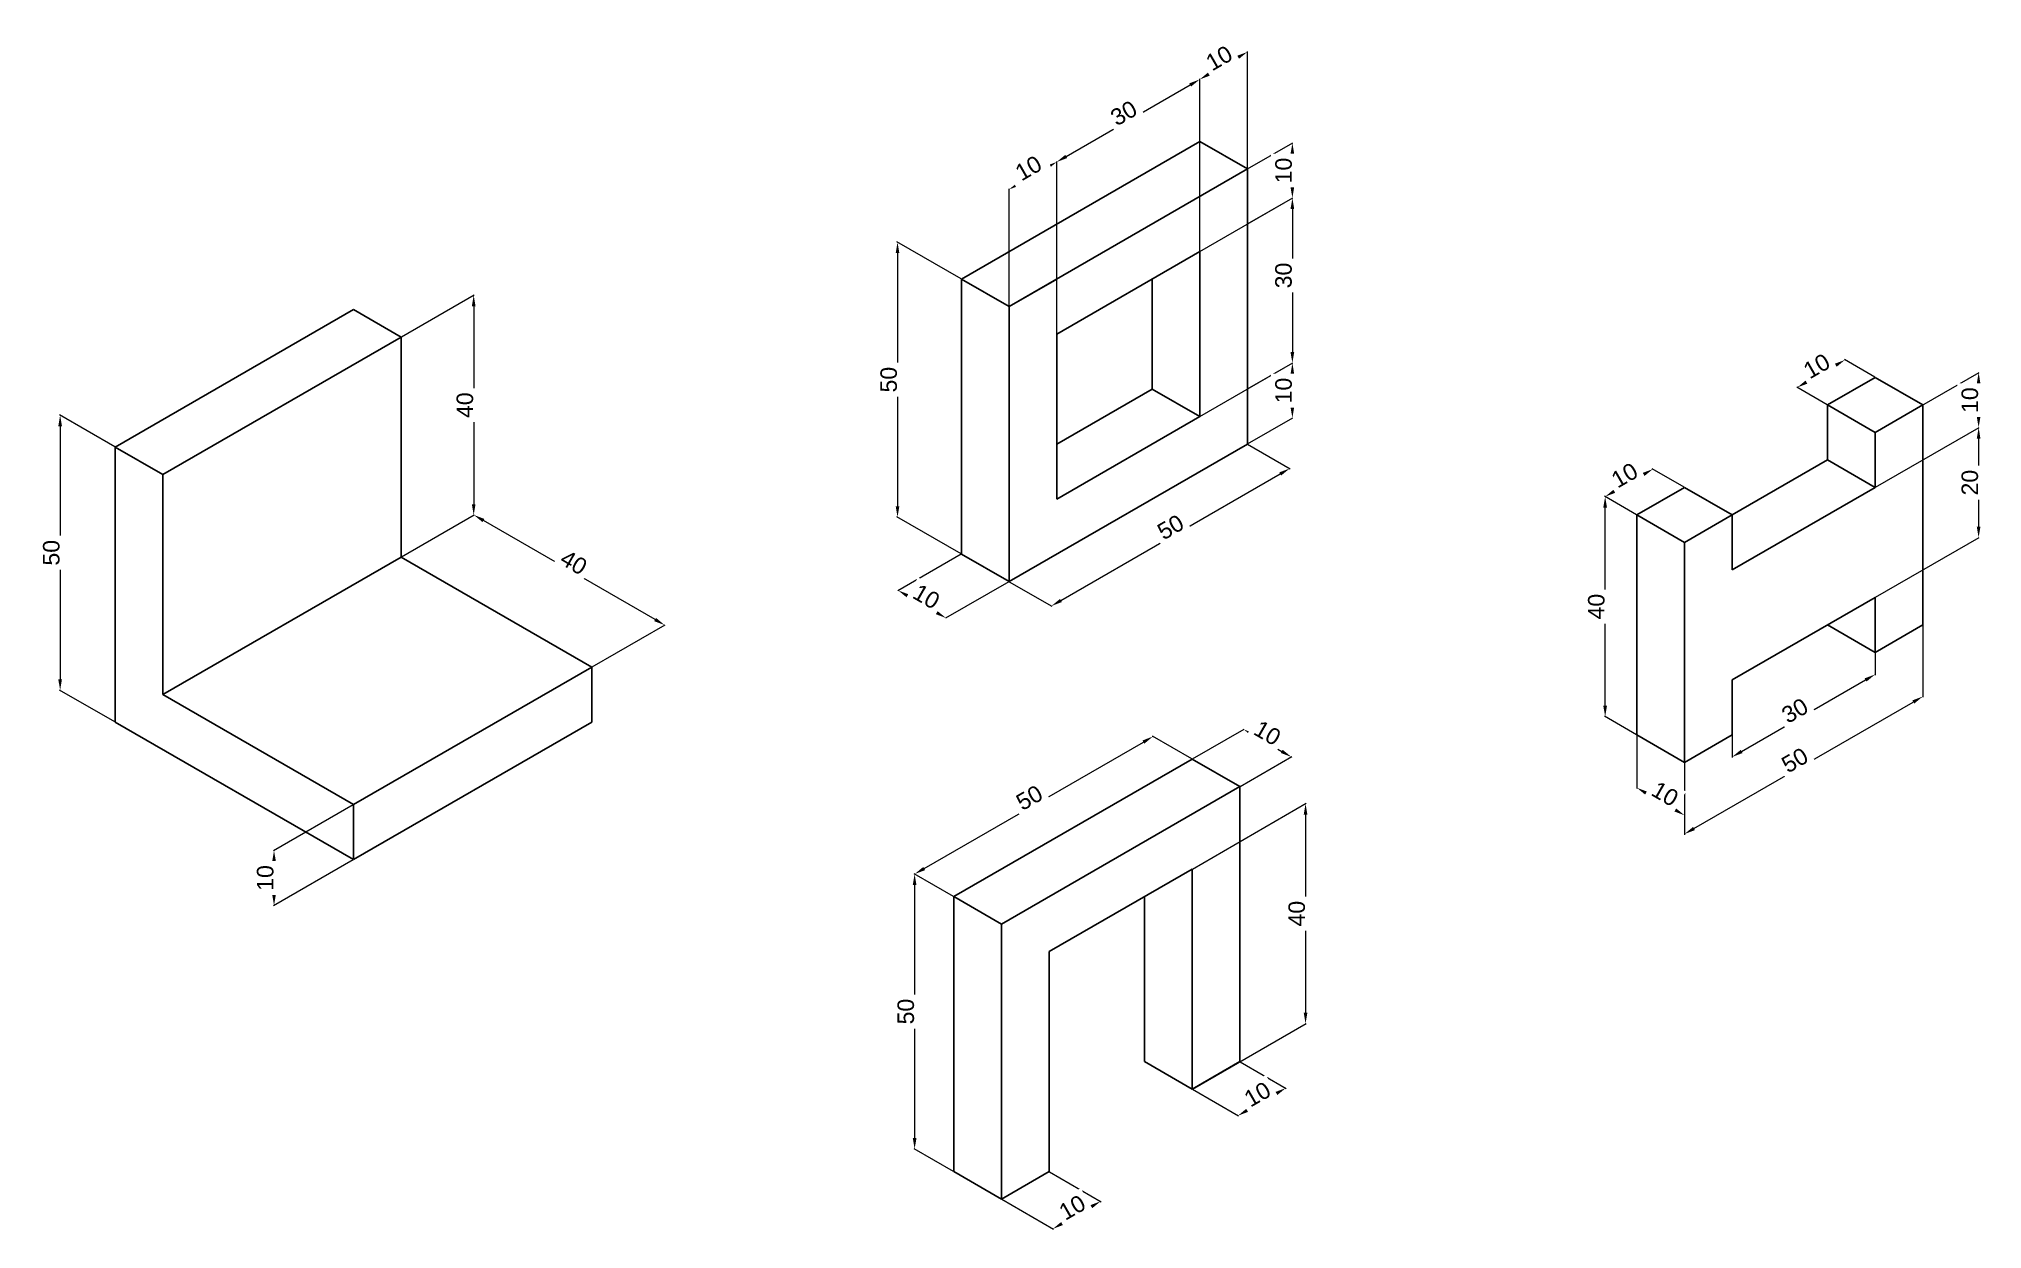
# Model space of a CAD drawing. Header units: millimetres. Extents: x -14 to 339, y -92 to 124.
import ezdxf

# ---------------------------------------------------------------- set-up
doc = ezdxf.new("R2010")
doc.units = ezdxf.units.MM
doc.header["$MEASUREMENT"] = 0
doc.layers.add('AM_5', color=3, linetype='Continuous', lineweight=15)
doc.styles.get("Standard").update_dxf_attribs({"font": 'arial.ttf'})
doc.dimstyles.new('AM_ANSI$0', dxfattribs={"dimtxt": 3, "dimasz": 2, "dimexe": 0.1, "dimexo": 0.05, "dimgap": 0.06, "dimtad": 1, "dimtoh": 1, "dimdec": 3, "dimzin": 9, "dimdsep": 46, "dimtxsty": 'Standard', "dimcen": 0, "dimclrd": 256, "dimclre": 256, "dimclrt": 256, "dimadec": 0, "dimazin": 2, "dimtp": 0.1, "dimtm": 0.1, "dimtfac": 0.71, "dimtdec": 3, "dimtofl": 0, "dimtmove": 0, "dimatfit": 3, "dimfxl": 1, "dimtfill": 1, "dimtolj": 1, "dimtzin": 7, "dimlwd": -1, "dimlwe": -1, "dimarcsym": 1})

# ---------------------------------------------------------------- blocks, each defined once
blk = doc.blocks.new('*D7')
at = {"layer": 'AM_5', "transparency": 16777216}
for p, q in [((-0.05, 50.03), (-10.1, 55.83)), ((-10, 53.78), (-10, 7.78)), ((-0.05, 0.03), (-10.1, 5.83))]:
    blk.add_line(p, q, dxfattribs=at)
for points in [[(-10.34, 53.78), (-9.67, 53.78), (-10, 55.78)], [(-10.34, 7.78), (-9.67, 7.78), (-10, 5.78)]]:
    blk.add_solid(points, dxfattribs=at)
at = {"layer": 'Defpoints', "color": 0, "transparency": 16777216}
for p in [(0, 50), (-10, 5.78), (0, 0)]:
    blk.add_point(p, dxfattribs=at)
at = {"layer": 'AM_5', "transparency": 16777216, "insert": (-11.6, 30.78), "char_height": 3, "attachment_point": 5, "rotation": 90, "bg_fill": 3, "box_fill_scale": 1.25, "bg_fill_color": 256, "bg_fill_true_color": 13158600, "bg_fill_transparency": 0}
blk.add_mtext('\\A1;50', dxfattribs=at)
blk = doc.blocks.new('*D8')
at = {"layer": 'AM_5', "transparency": 16777216}
for p, q in [((52.01, 70.03), (65.24, 77.67)), ((65.14, 75.61), (65.14, 39.61)), ((52.01, 30.03), (65.24, 37.67))]:
    blk.add_line(p, q, dxfattribs=at)
for points in [[(64.81, 75.61), (65.47, 75.61), (65.14, 77.61)], [(64.81, 39.61), (65.47, 39.61), (65.14, 37.61)]]:
    blk.add_solid(points, dxfattribs=at)
at = {"layer": 'Defpoints', "color": 0, "transparency": 16777216}
for p in [(51.96, 70), (65.14, 37.61), (51.96, 30)]:
    blk.add_point(p, dxfattribs=at)
at = {"layer": 'AM_5', "transparency": 16777216, "insert": (63.55, 57.61), "char_height": 3, "attachment_point": 5, "rotation": 90, "bg_fill": 3, "box_fill_scale": 1.25, "bg_fill_color": 256, "bg_fill_true_color": 13158600, "bg_fill_transparency": 0}
blk.add_mtext('\\A1;40', dxfattribs=at)
blk = doc.blocks.new('*D9')
at = {"layer": 'AM_5', "transparency": 16777216}
for p, q in [((52.01, 30.03), (65.29, 37.69)), ((98.1, 18.64), (66.92, 36.64)), ((86.65, 10.03), (99.93, 17.69))]:
    blk.add_line(p, q, dxfattribs=at)
for points in [[(67.09, 36.93), (66.75, 36.35), (65.19, 37.64)], [(98.27, 18.93), (97.93, 18.35), (99.83, 17.64)]]:
    blk.add_solid(points, dxfattribs=at)
at = {"layer": 'Defpoints', "color": 0, "transparency": 16777216}
for p in [(65.19, 37.64), (51.96, 30), (86.6, 10)]:
    blk.add_point(p, dxfattribs=at)
at = {"layer": 'AM_5', "transparency": 16777216, "insert": (83.31, 29.02), "char_height": 3, "attachment_point": 5, "rotation": 330, "bg_fill": 3, "box_fill_scale": 1.25, "bg_fill_color": 256, "bg_fill_true_color": 13158600, "bg_fill_transparency": 0}
blk.add_mtext('\\A1;40', dxfattribs=at)
blk = doc.blocks.new('*D10')
at = {"layer": 'AM_5', "transparency": 16777216}
for p, q in [((43.25, -15.03), (28.76, -23.39)), ((43.25, -25.03), (28.76, -33.39)), ((28.86, -25.34), (28.86, -31.34))]:
    blk.add_line(p, q, dxfattribs=at)
for points in [[(28.53, -25.34), (29.2, -25.34), (28.86, -23.34)], [(28.53, -31.34), (29.2, -31.34), (28.86, -33.34)]]:
    blk.add_solid(points, dxfattribs=at)
at = {"layer": 'Defpoints', "color": 0, "transparency": 16777216}
for p in [(43.3, -15), (43.3, -25), (28.86, -33.34)]:
    blk.add_point(p, dxfattribs=at)
at = {"layer": 'AM_5', "transparency": 16777216, "insert": (27.27, -28.34), "char_height": 3, "attachment_point": 5, "rotation": 90, "bg_fill": 3, "box_fill_scale": 1.25, "bg_fill_color": 256, "bg_fill_true_color": 13158600, "bg_fill_transparency": 0}
blk.add_mtext('\\A1;10', dxfattribs=at)
blk = doc.blocks.new('*D11')
at = {"layer": 'AM_5', "transparency": 16777216}
for p, q in [((153.7, 80.58), (142.05, 87.31)), ((142.15, 85.25), (142.15, 39.25)), ((153.7, 30.58), (142.05, 37.31))]:
    blk.add_line(p, q, dxfattribs=at)
for points in [[(141.81, 85.25), (142.48, 85.25), (142.15, 87.25)], [(141.81, 39.25), (142.48, 39.25), (142.15, 37.25)]]:
    blk.add_solid(points, dxfattribs=at)
at = {"layer": 'Defpoints', "color": 0, "transparency": 16777216}
for p in [(153.75, 80.55), (142.15, 37.25), (153.75, 30.55)]:
    blk.add_point(p, dxfattribs=at)
at = {"layer": 'AM_5', "transparency": 16777216, "insert": (140.55, 62.25), "char_height": 3, "attachment_point": 5, "rotation": 90, "bg_fill": 3, "box_fill_scale": 1.25, "bg_fill_color": 256, "bg_fill_true_color": 13158600, "bg_fill_transparency": 0}
blk.add_mtext('\\A1;50', dxfattribs=at)
blk = doc.blocks.new('*D13')
at = {"layer": 'AM_5', "transparency": 16777216}
for p, q in [((153.7, 30.52), (142.18, 23.87)), ((162.36, 25.52), (150.84, 18.87)), ((144.01, 22.93), (149.2, 19.93))]:
    blk.add_line(p, q, dxfattribs=at)
for points in [[(144.17, 23.22), (143.84, 22.64), (142.28, 23.93)], [(149.37, 20.22), (149.04, 19.64), (150.94, 18.93)]]:
    blk.add_solid(points, dxfattribs=at)
at = {"layer": 'Defpoints', "color": 0, "transparency": 16777216}
for p in [(153.75, 30.55), (162.41, 25.55)]:
    blk.add_point(p, dxfattribs=at)
at = {"layer": 'AM_5', "transparency": 16777216, "insert": (147.4, 22.81), "char_height": 3, "attachment_point": 5, "rotation": 330, "bg_fill": 3, "box_fill_scale": 1.25, "bg_fill_color": 256, "bg_fill_true_color": 13158600, "bg_fill_transparency": 0}
blk.add_mtext('\\A1;10', dxfattribs=at)
at = {"layer": 'Defpoints', "color": 0, "transparency": 16777216}
blk.add_point((150.94, 18.93), dxfattribs=at)
blk = doc.blocks.new('*D16')
at = {"layer": 'AM_5', "transparency": 16777216}
for p, q in [((205.76, 50.52), (213.51, 46.05)), ((171.84, 22.11), (211.68, 45.11)), ((162.46, 25.52), (170.21, 21.05))]:
    blk.add_line(p, q, dxfattribs=at)
for points in [[(211.51, 45.39), (211.84, 44.82), (213.41, 46.11)], [(171.67, 22.39), (172.01, 21.82), (170.11, 21.11)]]:
    blk.add_solid(points, dxfattribs=at)
at = {"layer": 'Defpoints', "color": 0, "transparency": 16777216}
for p in [(205.71, 50.55), (213.41, 46.11), (162.41, 25.55)]:
    blk.add_point(p, dxfattribs=at)
at = {"layer": 'AM_5', "transparency": 16777216, "insert": (191.76, 35.44), "char_height": 3, "attachment_point": 5, "rotation": 30, "bg_fill": 3, "box_fill_scale": 1.25, "bg_fill_color": 256, "bg_fill_true_color": 13158600, "bg_fill_transparency": 0}
blk.add_mtext('\\A1;50', dxfattribs=at)
blk = doc.blocks.new('*D18')
at = {"layer": 'AM_5', "transparency": 16777216}
for p, q in [((195.62, -6.71), (188.45, -2.57)), ((146.99, -26.63), (186.82, -3.63)), ((152.32, -31.71), (145.15, -27.57))]:
    blk.add_line(p, q, dxfattribs=at)
for points in [[(186.66, -3.34), (186.99, -3.92), (188.55, -2.63)], [(146.82, -26.34), (147.15, -26.92), (145.25, -27.63)]]:
    blk.add_solid(points, dxfattribs=at)
at = {"layer": 'Defpoints', "color": 0, "transparency": 16777216}
for p in [(188.55, -2.63), (195.67, -6.73), (152.37, -31.73)]:
    blk.add_point(p, dxfattribs=at)
at = {"layer": 'AM_5', "transparency": 16777216, "insert": (166.11, -13.75), "char_height": 3, "attachment_point": 5, "rotation": 30, "bg_fill": 3, "box_fill_scale": 1.25, "bg_fill_color": 256, "bg_fill_true_color": 13158600, "bg_fill_transparency": 0}
blk.add_mtext('\\A1;50', dxfattribs=at)
blk = doc.blocks.new('*D19')
at = {"layer": 'AM_5', "transparency": 16777216}
for p, q in [((152.32, -31.71), (145.15, -27.57)), ((145.25, -29.63), (145.25, -75.63)), ((152.32, -81.71), (145.15, -77.57))]:
    blk.add_line(p, q, dxfattribs=at)
for points in [[(144.92, -29.63), (145.59, -29.63), (145.25, -27.63)], [(144.92, -75.63), (145.59, -75.63), (145.25, -77.63)]]:
    blk.add_solid(points, dxfattribs=at)
at = {"layer": 'Defpoints', "color": 0, "transparency": 16777216}
for p in [(152.37, -31.73), (145.25, -77.63), (152.37, -81.73)]:
    blk.add_point(p, dxfattribs=at)
at = {"layer": 'AM_5', "transparency": 16777216, "insert": (143.66, -52.63), "char_height": 3, "attachment_point": 5, "rotation": 90, "bg_fill": 3, "box_fill_scale": 1.25, "bg_fill_color": 256, "bg_fill_true_color": 13158600, "bg_fill_transparency": 0}
blk.add_mtext('\\A1;50', dxfattribs=at)
blk = doc.blocks.new('*D20')
at = {"layer": 'AM_5', "transparency": 16777216}
for p, q in [((169.74, -81.76), (179.13, -87.19)), ((161.08, -86.76), (170.47, -92.19)), ((172.1, -91.13), (177.3, -88.13))]:
    blk.add_line(p, q, dxfattribs=at)
for points in [[(177.13, -87.84), (177.47, -88.42), (179.03, -87.13)], [(171.94, -90.84), (172.27, -91.42), (170.37, -92.13)]]:
    blk.add_solid(points, dxfattribs=at)
at = {"layer": 'Defpoints', "color": 0, "transparency": 16777216}
for p in [(169.69, -81.73), (161.03, -86.73)]:
    blk.add_point(p, dxfattribs=at)
at = {"layer": 'AM_5', "transparency": 16777216, "insert": (173.9, -88.25), "char_height": 3, "attachment_point": 5, "rotation": 30, "bg_fill": 3, "box_fill_scale": 1.25, "bg_fill_color": 256, "bg_fill_true_color": 13158600, "bg_fill_transparency": 0}
blk.add_mtext('\\A1;10', dxfattribs=at)
at = {"layer": 'Defpoints', "color": 0, "transparency": 16777216}
blk.add_point((179.03, -87.13), dxfattribs=at)
blk = doc.blocks.new('*D21')
at = {"layer": 'AM_5', "transparency": 16777216}
for p, q in [((204.38, -61.76), (212.77, -66.61)), ((195.72, -66.76), (204.11, -71.61)), ((205.74, -70.55), (210.94, -67.55))]:
    blk.add_line(p, q, dxfattribs=at)
for points in [[(210.77, -67.26), (211.1, -67.84), (212.67, -66.55)], [(205.57, -70.26), (205.91, -70.84), (204.01, -71.55)]]:
    blk.add_solid(points, dxfattribs=at)
at = {"layer": 'Defpoints', "color": 0, "transparency": 16777216}
for p in [(204.33, -61.73), (195.67, -66.73)]:
    blk.add_point(p, dxfattribs=at)
at = {"layer": 'AM_5', "transparency": 16777216, "insert": (207.54, -67.67), "char_height": 3, "attachment_point": 5, "rotation": 30, "bg_fill": 3, "box_fill_scale": 1.25, "bg_fill_color": 256, "bg_fill_true_color": 13158600, "bg_fill_transparency": 0}
blk.add_mtext('\\A1;10', dxfattribs=at)
at = {"layer": 'Defpoints', "color": 0, "transparency": 16777216}
blk.add_point((212.67, -66.55), dxfattribs=at)
blk = doc.blocks.new('*D22')
at = {"layer": 'AM_5', "transparency": 16777216}
for p, q in [((195.72, -6.71), (205.13, -1.27)), ((206.76, -2.33), (211.96, -5.33)), ((204.38, -11.71), (213.79, -6.27))]:
    blk.add_line(p, q, dxfattribs=at)
for points in [[(206.93, -2.04), (206.6, -2.62), (205.03, -1.33)], [(212.13, -5.04), (211.79, -5.62), (213.69, -6.33)]]:
    blk.add_solid(points, dxfattribs=at)
at = {"layer": 'Defpoints', "color": 0, "transparency": 16777216}
for p in [(195.67, -6.73), (204.33, -11.73)]:
    blk.add_point(p, dxfattribs=at)
at = {"layer": 'AM_5', "transparency": 16777216, "insert": (209.36, -1.99), "char_height": 3, "attachment_point": 5, "rotation": 330, "bg_fill": 3, "box_fill_scale": 1.25, "bg_fill_color": 256, "bg_fill_true_color": 13158600, "bg_fill_transparency": 0}
blk.add_mtext('\\A1;10', dxfattribs=at)
at = {"layer": 'Defpoints', "color": 0, "transparency": 16777216}
blk.add_point((213.69, -6.33), dxfattribs=at)
blk = doc.blocks.new('*D24')
at = {"layer": 'AM_5', "transparency": 16777216}
for p, q in [((195.72, -26.71), (216.38, -14.77)), ((216.28, -16.83), (216.28, -52.83)), ((195.72, -66.71), (216.38, -54.77))]:
    blk.add_line(p, q, dxfattribs=at)
for points in [[(215.95, -16.83), (216.62, -16.83), (216.28, -14.83)], [(215.95, -52.83), (216.62, -52.83), (216.28, -54.83)]]:
    blk.add_solid(points, dxfattribs=at)
at = {"layer": 'Defpoints', "color": 0, "transparency": 16777216}
for p in [(195.67, -26.73), (216.28, -54.83), (195.67, -66.73)]:
    blk.add_point(p, dxfattribs=at)
at = {"layer": 'AM_5', "transparency": 16777216, "insert": (214.69, -34.83), "char_height": 3, "attachment_point": 5, "rotation": 90, "bg_fill": 3, "box_fill_scale": 1.25, "bg_fill_color": 256, "bg_fill_true_color": 13158600, "bg_fill_transparency": 0}
blk.add_mtext('\\A1;40', dxfattribs=at)
blk = doc.blocks.new('*D25')
at = {"layer": 'AM_5', "transparency": 16777216}
for p, q in [((285.08, 42.7), (279.28, 46.05)), ((272.45, 41.99), (277.64, 44.99)), ((276.42, 37.7), (270.62, 41.05))]:
    blk.add_line(p, q, dxfattribs=at)
for points in [[(277.48, 45.28), (277.81, 44.7), (279.38, 45.99)], [(272.28, 42.28), (272.61, 41.7), (270.72, 40.99)]]:
    blk.add_solid(points, dxfattribs=at)
at = {"layer": 'Defpoints', "color": 0, "transparency": 16777216}
for p in [(285.13, 42.67), (276.47, 37.67)]:
    blk.add_point(p, dxfattribs=at)
at = {"layer": 'AM_5', "transparency": 16777216, "insert": (274.25, 44.87), "char_height": 3, "attachment_point": 5, "rotation": 30, "bg_fill": 3, "box_fill_scale": 1.25, "bg_fill_color": 256, "bg_fill_true_color": 13158600, "bg_fill_transparency": 0}
blk.add_mtext('\\A1;10', dxfattribs=at)
at = {"layer": 'Defpoints', "color": 0, "transparency": 16777216}
blk.add_point((279.38, 45.99), dxfattribs=at)
blk = doc.blocks.new('*D26')
at = {"layer": 'AM_5', "transparency": 16777216}
for p, q in [((307.36, 61.84), (312.55, 64.84)), ((319.72, 62.7), (314.19, 65.9)), ((311.06, 57.7), (305.53, 60.9))]:
    blk.add_line(p, q, dxfattribs=at)
for points in [[(312.39, 65.13), (312.72, 64.55), (314.29, 65.84)], [(307.19, 62.13), (307.52, 61.55), (305.63, 60.84)]]:
    blk.add_solid(points, dxfattribs=at)
at = {"layer": 'Defpoints', "color": 0, "transparency": 16777216}
for p in [(319.77, 62.67), (311.11, 57.67)]:
    blk.add_point(p, dxfattribs=at)
at = {"layer": 'AM_5', "transparency": 16777216, "insert": (309.16, 64.72), "char_height": 3, "attachment_point": 5, "rotation": 30, "bg_fill": 3, "box_fill_scale": 1.25, "bg_fill_color": 256, "bg_fill_true_color": 13158600, "bg_fill_transparency": 0}
blk.add_mtext('\\A1;10', dxfattribs=at)
at = {"layer": 'Defpoints', "color": 0, "transparency": 16777216}
blk.add_point((314.29, 65.84), dxfattribs=at)
blk = doc.blocks.new('*D27')
at = {"layer": 'AM_5', "transparency": 16777216}
for p, q in [((319.77, 12.61), (319.77, 8.55)), ((295.52, -5.34), (318.04, 7.66)), ((293.79, -2.39), (293.79, -6.45))]:
    blk.add_line(p, q, dxfattribs=at)
for points in [[(317.87, 7.95), (318.21, 7.37), (319.77, 8.66)], [(295.36, -5.05), (295.69, -5.63), (293.79, -6.34)]]:
    blk.add_solid(points, dxfattribs=at)
at = {"layer": 'Defpoints', "color": 0, "transparency": 16777216}
for p in [(319.77, 12.67), (319.77, 8.66), (293.79, -2.33)]:
    blk.add_point(p, dxfattribs=at)
at = {"layer": 'AM_5', "transparency": 16777216, "insert": (305.19, 2.08), "char_height": 3, "attachment_point": 5, "rotation": 30, "bg_fill": 3, "box_fill_scale": 1.25, "bg_fill_color": 256, "bg_fill_true_color": 13158600, "bg_fill_transparency": 0}
blk.add_mtext('\\A1;30', dxfattribs=at)
blk = doc.blocks.new('*D28')
at = {"layer": 'AM_5', "transparency": 16777216}
for p, q in [((328.43, 17.61), (328.43, 4.53)), ((286.86, -19.35), (326.7, 3.65)), ((285.13, -7.39), (285.13, -20.47))]:
    blk.add_line(p, q, dxfattribs=at)
for points in [[(326.53, 3.94), (326.87, 3.36), (328.43, 4.65)], [(286.7, -19.06), (287.03, -19.64), (285.13, -20.35)]]:
    blk.add_solid(points, dxfattribs=at)
at = {"layer": 'Defpoints', "color": 0, "transparency": 16777216}
for p in [(328.43, 17.67), (328.43, 4.65), (285.13, -7.33)]:
    blk.add_point(p, dxfattribs=at)
at = {"layer": 'AM_5', "transparency": 16777216, "insert": (305.19, -6.93), "char_height": 3, "attachment_point": 5, "rotation": 30, "bg_fill": 3, "box_fill_scale": 1.25, "bg_fill_color": 256, "bg_fill_true_color": 13158600, "bg_fill_transparency": 0}
blk.add_mtext('\\A1;50', dxfattribs=at)
blk = doc.blocks.new('*D29')
at = {"layer": 'AM_5', "transparency": 16777216}
for p, q in [((276.42, 37.7), (270.62, 41.05)), ((270.72, 2.99), (270.72, 38.99)), ((276.42, -2.3), (270.62, 1.05))]:
    blk.add_line(p, q, dxfattribs=at)
for points in [[(270.38, 38.99), (271.05, 38.99), (270.72, 40.99)], [(270.38, 2.99), (271.05, 2.99), (270.72, 0.99)]]:
    blk.add_solid(points, dxfattribs=at)
at = {"layer": 'Defpoints', "color": 0, "transparency": 16777216}
for p in [(270.72, 40.99), (276.47, 37.67), (276.47, -2.33)]:
    blk.add_point(p, dxfattribs=at)
at = {"layer": 'AM_5', "transparency": 16777216, "insert": (269.12, 20.99), "char_height": 3, "attachment_point": 5, "rotation": 90, "bg_fill": 3, "box_fill_scale": 1.25, "bg_fill_color": 256, "bg_fill_true_color": 13158600, "bg_fill_transparency": 0}
blk.add_mtext('\\A1;40', dxfattribs=at)
blk = doc.blocks.new('*D30')
at = {"layer": 'AM_5', "transparency": 16777216}
for p, q in [((276.47, -2.39), (276.47, -12.06)), ((285.13, -7.39), (285.13, -17.06)), ((278.2, -12.94), (283.4, -15.94))]:
    blk.add_line(p, q, dxfattribs=at)
for points in [[(278.37, -12.65), (278.04, -13.23), (276.47, -11.94)], [(283.57, -15.65), (283.23, -16.23), (285.13, -16.94)]]:
    blk.add_solid(points, dxfattribs=at)
at = {"layer": 'Defpoints', "color": 0, "transparency": 16777216}
for p in [(276.47, -2.33), (285.13, -7.33)]:
    blk.add_point(p, dxfattribs=at)
at = {"layer": 'AM_5', "transparency": 16777216, "insert": (281.6, -13.06), "char_height": 3, "attachment_point": 5, "rotation": 330, "bg_fill": 3, "box_fill_scale": 1.25, "bg_fill_color": 256, "bg_fill_true_color": 13158600, "bg_fill_transparency": 0}
blk.add_mtext('\\A1;10', dxfattribs=at)
at = {"layer": 'Defpoints', "color": 0, "transparency": 16777216}
blk.add_point((285.13, -16.94), dxfattribs=at)
blk = doc.blocks.new('*D31')
at = {"layer": 'AM_5', "transparency": 16777216}
for p, q in [((197.1, 85.58), (213.99, 95.33)), ((213.89, 93.27), (213.89, 67.27)), ((197.1, 55.58), (213.99, 65.33))]:
    blk.add_line(p, q, dxfattribs=at)
for points in [[(213.55, 93.27), (214.22, 93.27), (213.89, 95.27)], [(213.55, 67.27), (214.22, 67.27), (213.89, 65.27)]]:
    blk.add_solid(points, dxfattribs=at)
at = {"layer": 'Defpoints', "color": 0, "transparency": 16777216}
for p in [(197.05, 85.55), (213.89, 65.27), (197.05, 55.55)]:
    blk.add_point(p, dxfattribs=at)
at = {"layer": 'AM_5', "transparency": 16777216, "insert": (212.29, 81.19), "char_height": 3, "attachment_point": 5, "rotation": 90, "bg_fill": 3, "box_fill_scale": 1.25, "bg_fill_color": 256, "bg_fill_true_color": 13158600, "bg_fill_transparency": 0}
blk.add_mtext('\\A1;30', dxfattribs=at)
blk = doc.blocks.new('*D32')
at = {"layer": 'AM_5', "transparency": 16777216}
for p, q in [((197.05, 85.61), (197.05, 116.94)), ((172.8, 102.83), (195.32, 115.83)), ((171.07, 70.61), (171.07, 101.94))]:
    blk.add_line(p, q, dxfattribs=at)
for points in [[(195.15, 116.12), (195.48, 115.54), (197.05, 116.83)], [(172.63, 103.12), (172.97, 102.54), (171.07, 101.83)]]:
    blk.add_solid(points, dxfattribs=at)
at = {"layer": 'Defpoints', "color": 0, "transparency": 16777216}
for p in [(197.05, 116.83), (197.05, 85.55), (171.07, 70.55)]:
    blk.add_point(p, dxfattribs=at)
at = {"layer": 'AM_5', "transparency": 16777216, "insert": (183.26, 110.71), "char_height": 3, "attachment_point": 5, "rotation": 30, "bg_fill": 3, "box_fill_scale": 1.25, "bg_fill_color": 256, "bg_fill_true_color": 13158600, "bg_fill_transparency": 0}
blk.add_mtext('\\A1;30', dxfattribs=at)
blk = doc.blocks.new('*D33')
at = {"layer": 'AM_5', "transparency": 16777216}
for p, q in [((205.76, 60.58), (213.99, 65.33)), ((213.89, 63.27), (213.89, 57.27)), ((205.76, 50.58), (213.99, 55.33))]:
    blk.add_line(p, q, dxfattribs=at)
for points in [[(213.55, 63.27), (214.22, 63.27), (213.89, 65.27)], [(213.55, 57.27), (214.22, 57.27), (213.89, 55.27)]]:
    blk.add_solid(points, dxfattribs=at)
at = {"layer": 'Defpoints', "color": 0, "transparency": 16777216}
for p in [(205.71, 60.55), (213.89, 55.27), (205.71, 50.55)]:
    blk.add_point(p, dxfattribs=at)
at = {"layer": 'AM_5', "transparency": 16777216, "insert": (212.3, 60.27), "char_height": 3, "attachment_point": 5, "rotation": 90, "bg_fill": 3, "box_fill_scale": 1.25, "bg_fill_color": 256, "bg_fill_true_color": 13158600, "bg_fill_transparency": 0}
blk.add_mtext('\\A1;10', dxfattribs=at)
blk = doc.blocks.new('*D34')
at = {"layer": 'AM_5', "transparency": 16777216}
for p, q in [((205.76, 100.58), (213.99, 105.33)), ((213.89, 103.27), (213.89, 97.27)), ((205.76, 90.58), (213.99, 95.33))]:
    blk.add_line(p, q, dxfattribs=at)
for points in [[(213.55, 103.27), (214.22, 103.27), (213.89, 105.27)], [(213.55, 97.27), (214.22, 97.27), (213.89, 95.27)]]:
    blk.add_solid(points, dxfattribs=at)
at = {"layer": 'Defpoints', "color": 0, "transparency": 16777216}
for p in [(205.71, 100.55), (213.89, 95.27), (205.71, 90.55)]:
    blk.add_point(p, dxfattribs=at)
at = {"layer": 'AM_5', "transparency": 16777216, "insert": (212.3, 100.27), "char_height": 3, "attachment_point": 5, "rotation": 90, "bg_fill": 3, "box_fill_scale": 1.25, "bg_fill_color": 256, "bg_fill_true_color": 13158600, "bg_fill_transparency": 0}
blk.add_mtext('\\A1;10', dxfattribs=at)
blk = doc.blocks.new('*D35')
at = {"layer": 'AM_5', "transparency": 16777216}
for p, q in [((164.14, 97.83), (169.34, 100.83)), ((171.07, 80.61), (171.07, 101.94)), ((162.41, 75.61), (162.41, 96.94))]:
    blk.add_line(p, q, dxfattribs=at)
for points in [[(169.17, 101.12), (169.5, 100.54), (171.07, 101.83)], [(163.97, 98.12), (164.31, 97.54), (162.41, 96.83)]]:
    blk.add_solid(points, dxfattribs=at)
at = {"layer": 'Defpoints', "color": 0, "transparency": 16777216}
for p in [(171.07, 80.55), (162.41, 75.55)]:
    blk.add_point(p, dxfattribs=at)
at = {"layer": 'AM_5', "transparency": 16777216, "insert": (165.94, 100.71), "char_height": 3, "attachment_point": 5, "rotation": 30, "bg_fill": 3, "box_fill_scale": 1.25, "bg_fill_color": 256, "bg_fill_true_color": 13158600, "bg_fill_transparency": 0}
blk.add_mtext('\\A1;10 ', dxfattribs=at)
at = {"layer": 'Defpoints', "color": 0, "transparency": 16777216}
blk.add_point((171.07, 101.83), dxfattribs=at)
blk = doc.blocks.new('*D36')
at = {"layer": 'AM_5', "transparency": 16777216}
for p, q in [((198.78, 117.83), (203.98, 120.83)), ((205.71, 100.61), (205.71, 121.94)), ((197.05, 95.61), (197.05, 116.94))]:
    blk.add_line(p, q, dxfattribs=at)
for points in [[(203.81, 121.12), (204.14, 120.54), (205.71, 121.83)], [(198.61, 118.12), (198.95, 117.54), (197.05, 116.83)]]:
    blk.add_solid(points, dxfattribs=at)
at = {"layer": 'Defpoints', "color": 0, "transparency": 16777216}
for p in [(205.71, 100.55), (197.05, 95.55)]:
    blk.add_point(p, dxfattribs=at)
at = {"layer": 'AM_5', "transparency": 16777216, "insert": (200.58, 120.71), "char_height": 3, "attachment_point": 5, "rotation": 30, "bg_fill": 3, "box_fill_scale": 1.25, "bg_fill_color": 256, "bg_fill_true_color": 13158600, "bg_fill_transparency": 0}
blk.add_mtext('\\A1;10', dxfattribs=at)
at = {"layer": 'Defpoints', "color": 0, "transparency": 16777216}
blk.add_point((205.71, 121.83), dxfattribs=at)
blk = doc.blocks.new('*D37')
at = {"layer": 'AM_5', "transparency": 16777216}
for p, q in [((319.82, 42.7), (338.68, 53.58)), ((338.58, 51.53), (338.58, 35.53)), ((319.82, 22.7), (338.68, 33.58))]:
    blk.add_line(p, q, dxfattribs=at)
for points in [[(338.24, 51.53), (338.91, 51.53), (338.58, 53.53)], [(338.24, 35.53), (338.91, 35.53), (338.58, 33.53)]]:
    blk.add_solid(points, dxfattribs=at)
at = {"layer": 'Defpoints', "color": 0, "transparency": 16777216}
for p in [(319.77, 42.67), (338.58, 33.53), (319.77, 22.67)]:
    blk.add_point(p, dxfattribs=at)
at = {"layer": 'AM_5', "transparency": 16777216, "insert": (336.99, 43.53), "char_height": 3, "attachment_point": 5, "rotation": 90, "bg_fill": 3, "box_fill_scale": 1.25, "bg_fill_color": 256, "bg_fill_true_color": 13158600, "bg_fill_transparency": 0}
blk.add_mtext('\\A1;20', dxfattribs=at)
blk = doc.blocks.new('*D38')
at = {"layer": 'AM_5', "transparency": 16777216}
for p, q in [((319.82, 52.7), (338.68, 63.58)), ((338.58, 55.53), (338.58, 61.53)), ((319.82, 42.7), (338.68, 53.58))]:
    blk.add_line(p, q, dxfattribs=at)
for points in [[(338.24, 61.53), (338.91, 61.53), (338.58, 63.53)], [(338.24, 55.53), (338.91, 55.53), (338.58, 53.53)]]:
    blk.add_solid(points, dxfattribs=at)
at = {"layer": 'Defpoints', "color": 0, "transparency": 16777216}
for p in [(338.58, 63.53), (319.77, 52.67), (319.77, 42.67)]:
    blk.add_point(p, dxfattribs=at)
at = {"layer": 'AM_5', "transparency": 16777216, "insert": (336.99, 58.53), "char_height": 3, "attachment_point": 5, "rotation": 90, "bg_fill": 3, "box_fill_scale": 1.25, "bg_fill_color": 256, "bg_fill_true_color": 13158600, "bg_fill_transparency": 0}
blk.add_mtext('\\A1;10', dxfattribs=at)

msp = doc.modelspace()

# ---------------------------------------------------------------- linework, layer by layer
for p, q in [((153.748, 80.5515), (197.0493, 105.5515)), ((197.0493, 105.5515), (205.7096, 100.5515)), ((205.7096, 100.5515), (162.4083, 75.5515)), ((205.7096, 50.5515), (205.7096, 100.5515)), ((197.0493, 85.5515), (171.0685, 70.5515)), ((197.0493, 55.5515), (197.0493, 85.5515)), ((162.4083, 75.5515), (153.748, 80.5515)), ((153.748, 80.5515), (153.748, 30.5515)), ((162.4083, 75.5515), (171.0685, 80.5515)), ((188.3891, 60.5515), (188.3891, 80.5515)), ((0, 50), (43.3013, 75)), ((51.9615, 70), (43.3013, 75)), ((162.4083, 75.5515), (162.4083, 25.5515)), ((8.6603, 45), (51.9615, 70)), ((51.9615, 70), (51.9615, 30)), ((197.0493, 55.5515), (188.3891, 60.5515)), ((319.7728, 62.6701), (311.1125, 57.6701)), ((328.4331, 57.6701), (319.7728, 62.6701)), ((311.1125, 57.6701), (319.7728, 52.6701)), ((311.1125, 57.6701), (311.1125, 47.6701)), ((319.7728, 52.6701), (328.4331, 57.6701)), ((328.4331, 57.6701), (328.4331, 17.6701)), ((0, 0), (0, 50)), ((0, 50), (8.6603, 45)), ((162.4083, 25.5515), (205.7096, 50.5515)), ((319.7728, 42.6701), (319.7728, 52.6701)), ((311.1125, 47.6701), (293.792, 37.6701)), ((311.1125, 47.6701), (319.7728, 42.6701)), ((8.6603, 45), (8.6603, 5)), ((276.4715, 37.6701), (285.1318, 42.6701)), ((285.1318, 42.6701), (293.792, 37.6701)), ((293.792, 27.6701), (319.7728, 42.6701)), ((285.1318, 32.6701), (276.4715, 37.6701)), ((276.4715, 37.6701), (276.4715, -2.3299)), ((285.1318, 32.6701), (293.792, 37.6701)), ((293.792, 37.6701), (293.792, 27.6701)), ((285.1318, -7.3299), (285.1318, 32.6701)), ((51.9615, 30), (8.6603, 5)), ((51.9615, 30), (86.6025, 10)), ((153.748, 30.5515), (162.4083, 25.5515)), ((319.7728, 22.6701), (293.792, 7.6701)), ((319.7728, 12.6701), (319.7728, 22.6701)), ((319.7728, 12.6701), (311.1125, 17.6701)), ((328.4331, 17.6701), (319.7728, 12.6701)), ((86.6025, 10), (43.3013, -15)), ((86.6025, 0), (86.6025, 10)), ((293.792, 7.6701), (293.792, -2.3299)), ((43.3013, -15), (8.6603, 5)), ((0, 0), (43.3013, -25)), ((43.3013, -25), (86.6025, 0)), ((276.4715, -2.3299), (285.1318, -7.3299)), ((293.792, -2.3299), (285.1318, -7.3299)), ((195.6682, -6.7341), (152.3669, -31.7341)), ((204.3284, -11.7341), (195.6682, -6.7341)), ((161.0272, -36.7341), (204.3284, -11.7341)), ((204.3284, -11.7341), (204.3284, -61.7341)), ((43.3013, -25), (43.3013, -15)), ((195.6682, -26.7341), (169.6874, -41.7341)), ((195.6682, -66.7341), (195.6682, -26.7341)), ((152.3669, -31.7341), (161.0272, -36.7341)), ((152.3669, -31.7341), (152.3669, -81.7341)), ((187.0079, -61.7341), (187.0079, -31.7341)), ((161.0272, -86.7341), (161.0272, -36.7341)), ((169.6874, -81.7341), (169.6874, -41.7341)), ((195.6682, -66.7341), (187.0079, -61.7341)), ((204.3284, -61.7341), (195.6682, -66.7341)), ((152.3669, -81.7341), (161.0272, -86.7341)), ((161.0272, -86.7341), (169.6874, -81.7341))]:
    msp.add_line(p, q)

# ---------------------------------------------------------------- next in the draw order: dimensions: what is measured, and where the dimension line sits
at = {"layer": 'AM_5'}
for base, p1, p2, picture, middle in [((142.1462, 37.2499), (153.748, 80.5515), (153.748, 30.5515), '*D11', (140.5544, 62.2499)), ((-10.0048, 5.7763), (0, 50), (0, 0), '*D7', (-11.5965, 30.7763)), ((338.5773, 33.5269), (319.7728, 42.6701), (319.7728, 22.6701), '*D37', (336.9856, 43.5269))]:
    dim = msp.add_linear_dim(base=base, p1=p1, p2=p2, angle=90, dimstyle='AM_ANSI$0', override={"dimpost": ''}, dxfattribs=at)
    dim.commit()
    dim.dimension.update_dxf_attribs({"geometry": picture, "text_midpoint": middle})
for base, p1, p2, picture, middle in [((65.1416, 37.6095), (51.9615, 70), (51.9615, 30), '*D8', (63.5499, 57.6095)), ((28.8636, -33.3356), (43.3013, -15), (43.3013, -25), '*D10', (27.2718, -28.3356))]:
    dim = msp.add_linear_dim(base=base, p1=p1, p2=p2, angle=90, dimstyle='AM_ANSI$0', dxfattribs=at)
    dim.commit()
    dim.dimension.update_dxf_attribs({"geometry": picture, "text_midpoint": middle})
for p1, p2, distance, picture, middle in [((311.1125, 57.6701), (319.7728, 62.6701), 5.4875, '*D26', (309.1593, 64.7168)), ((276.4715, 37.6701), (285.1318, 42.6701), 5.7562, '*D25', (274.2496, 44.8719)), ((152.3669, -31.7341), (195.6682, -6.7341), 7.1135, '*D18', (166.1081, -13.7486)), ((195.6682, -66.7341), (204.3284, -61.7341), -8.3394, '*D21', (207.5418, -67.6703)), ((161.0272, -86.7341), (169.6874, -81.7341), -9.3434, '*D20', (173.9048, -88.25))]:
    dim = msp.add_aligned_dim(p1=p1, p2=p2, distance=distance, dimstyle='AM_ANSI$0', dxfattribs=at)
    dim.commit()
    dim.dimension.update_dxf_attribs({"geometry": picture, "text_midpoint": middle})
dim = msp.add_linear_dim(base=(319.7728, 8.661), p1=(293.792, -2.3299), p2=(319.7728, 12.6701), angle=30, dimstyle='AM_ANSI$0', dxfattribs=at)
dim.commit()
dim.dimension.update_dxf_attribs({"geometry": '*D27', "text_midpoint": (305.986, 0.7012), "dimtype": 161})

# ---------------------------------------------------------------- next in the draw order: dimensions: what is measured, and where the dimension line sits
for base, p1, p2, picture, middle in [((338.5773, 63.5269), (319.7728, 42.6701), (319.7728, 52.6701), '*D38', (336.9856, 58.5269)), ((270.7154, 40.9934), (276.4715, -2.3299), (276.4715, 37.6701), '*D29', (269.1237, 20.9934)), ((145.2534, -77.6271), (152.3669, -31.7341), (152.3669, -81.7341), '*D19', (143.6616, -52.6271))]:
    dim = msp.add_linear_dim(base=base, p1=p1, p2=p2, angle=90, dimstyle='AM_ANSI$0', dxfattribs=at)
    dim.commit()
    dim.dimension.update_dxf_attribs({"geometry": picture, "text_midpoint": middle})
dim = msp.add_aligned_dim(p1=(86.6025, 10), p2=(51.9615, 30), distance=-13.2279, dimstyle='AM_ANSI$0', dxfattribs=at)
dim.commit()
dim.dimension.update_dxf_attribs({"geometry": '*D9', "text_midpoint": (83.3058, 29.0156)})
dim = msp.add_aligned_dim(p1=(153.748, 30.5515), p2=(162.4083, 25.5515), distance=-11.4727, dimstyle='AM_ANSI$0', override={"dimpost": ''}, dxfattribs=at)
dim.commit()
dim.dimension.update_dxf_attribs({"geometry": '*D13', "text_midpoint": (147.4014, 22.8063)})
for base, p1, p2, angle, picture, middle in [((328.4331, 4.6466), (285.1318, -7.3299), (328.4331, 17.6701), 30, '*D28', (305.9866, -8.3129)), ((213.6916, -6.3282), (195.6682, -6.7341), (204.3284, -11.7341), 330, '*D22', (208.5656, -3.3687))]:
    dim = msp.add_linear_dim(base=base, p1=p1, p2=p2, angle=angle, dimstyle='AM_ANSI$0', dxfattribs=at)
    dim.commit()
    dim.dimension.update_dxf_attribs({"geometry": picture, "text_midpoint": middle, "dimtype": 161})
dim = msp.add_linear_dim(base=(216.282, -54.8326), p1=(195.6682, -26.7341), p2=(195.6682, -66.7341), angle=90, dimstyle='AM_ANSI$0', override={"dimpost": ''}, dxfattribs=at)
dim.commit()
dim.dimension.update_dxf_attribs({"geometry": '*D24', "text_midpoint": (214.6903, -34.8326)})

# ---------------------------------------------------------------- next in the draw order: dimensions: what is measured, and where the dimension line sits
dim = msp.add_linear_dim(base=(213.4095, 46.106), p1=(162.4083, 25.5515), p2=(205.7096, 50.5515), angle=30, dimstyle='AM_ANSI$0', dxfattribs=at)
dim.commit()
dim.dimension.update_dxf_attribs({"geometry": '*D16', "text_midpoint": (192.5547, 34.0655), "dimtype": 161})
dim = msp.add_aligned_dim(p1=(276.4715, -2.3299), p2=(285.1318, -7.3299), distance=-8.324, dimstyle='AM_ANSI$0', override={"dimpost": ''}, dxfattribs=at)
dim.commit()
dim.dimension.update_dxf_attribs({"geometry": '*D30', "text_midpoint": (281.5975, -13.0632)})

# ---------------------------------------------------------------- next in the draw order: linework, layer by layer
for p, q in [((171.0685, 70.5515), (171.0685, 40.5515)), ((188.3891, 60.5515), (171.0685, 50.5515)), ((171.0685, 40.5515), (197.0493, 55.5515))]:
    msp.add_line(p, q)

# ---------------------------------------------------------------- next in the draw order: dimensions: what is measured, and where the dimension line sits
dim = msp.add_linear_dim(base=(213.887, 65.2728), p1=(197.0493, 85.5515), p2=(197.0493, 55.5515), angle=90, dimstyle='AM_ANSI$0', dxfattribs=at)
dim.commit()
dim.dimension.update_dxf_attribs({"geometry": '*D31', "text_midpoint": (213.887, 81.1924), "dimtype": 160})

# ---------------------------------------------------------------- next in the draw order: dimensions: what is measured, and where the dimension line sits
dim = msp.add_aligned_dim(p1=(171.0685, 70.5515), p2=(197.0493, 85.5515), distance=27.0851, dimstyle='AM_ANSI$0', dxfattribs=at)
dim.commit()
dim.dimension.update_dxf_attribs({"geometry": '*D32', "text_midpoint": (183.2626, 110.7061)})
dim = msp.add_linear_dim(base=(213.887, 95.2728), p1=(205.7096, 100.5515), p2=(205.7096, 90.5515), angle=90, dimstyle='AM_ANSI$0', dxfattribs=at)
dim.commit()
dim.dimension.update_dxf_attribs({"geometry": '*D34', "text_midpoint": (212.2953, 100.2728)})
dim = msp.add_linear_dim(base=(213.887, 55.2728), p1=(205.7096, 60.5515), p2=(205.7096, 50.5515), angle=90, dimstyle='AM_ANSI$0', override={"dimpost": ''}, dxfattribs=at)
dim.commit()
dim.dimension.update_dxf_attribs({"geometry": '*D33', "text_midpoint": (212.2953, 60.2728)})

# ---------------------------------------------------------------- next in the draw order: dimensions: what is measured, and where the dimension line sits
dim = msp.add_aligned_dim(p1=(197.0493, 95.5515), p2=(205.7096, 100.5515), distance=18.4248, dimstyle='AM_ANSI$0', dxfattribs=at)
dim.commit()
dim.dimension.update_dxf_attribs({"geometry": '*D36', "text_midpoint": (200.5836, 120.7052)})
dim = msp.add_aligned_dim(p1=(162.4083, 75.5515), p2=(171.0685, 80.5515), distance=18.4248, text='<> ', dimstyle='AM_ANSI$0', dxfattribs=at)
dim.commit()
dim.dimension.update_dxf_attribs({"geometry": '*D35', "text_midpoint": (165.9426, 100.7052)})

doc.saveas('drawing.dxf')
